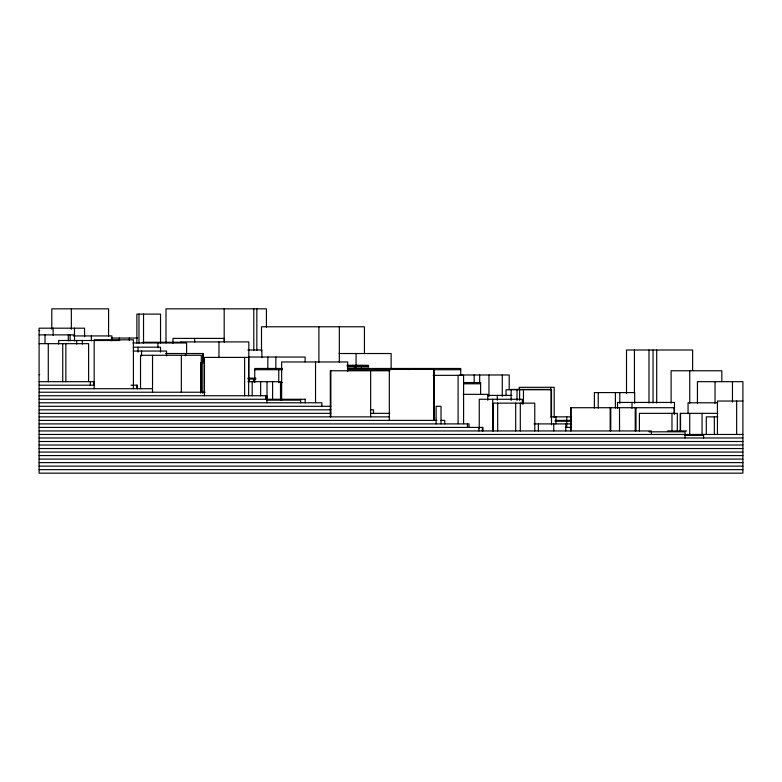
<?xml version="1.0" encoding="UTF-8"?>
<svg xmlns="http://www.w3.org/2000/svg" width="782" height="782" viewBox="0 0 782 782"><rect width="100%" height="100%" fill="white"/><g stroke="black" fill="none" stroke-linecap="round" stroke-linejoin="round"><path stroke-width="1.17" d="M39.1 330.649L39.735 330.649M39.1 334.872L74.534 334.872M73.322 335.928L111.914 335.928L111.914 340.757M111.21 338.039L137.554 338.039M119.773 340.502L58.66 340.502L58.66 344.129M180.73 341.91L248.823 341.91L248.823 378.156M142.295 342.262L180.896 342.262M132.95 342.966L186.595 342.966L186.595 353.933M39.1 343.669L88.62 343.669L88.62 381.675M133.233 347.188L160.505 347.188L160.505 352.076M247.826 350.004L261.862 350.004L261.862 357.315M133.184 351.059L166.546 351.059L166.546 355.918M165.598 353.523L203.173 353.523L203.173 362.907M339.105 353.523L391.117 353.523L391.117 368.136M248.559 357.042L305.146 357.042L305.146 361.91M204.19 362.672L200.593 362.672L200.593 393.063M347.042 365.311L368.214 365.311L368.214 366.895M347.267 365.839L368.537 365.839L368.537 366.895L347.179 366.895M282.38 368.478L254.746 368.478L254.746 382.554M347.501 368.478L460.735 368.478L460.735 375.546M254.746 369.71L282.37 369.71M347.814 369.71L389.563 369.71M433.951 369.71L460.735 369.71M389.964 370.766L330.317 370.766L330.317 416.865M39.1 374.637L39.735 374.637M459.63 374.989L509.209 374.989L509.209 389.348M433.15 375.34L463.589 375.34L463.589 423.688M247.865 378.156L255.88 378.156M247.953 379.035L255.782 379.035M39.1 381.675L94.221 381.675M247.953 381.675L280.503 381.675L280.503 399.27M279.966 382.554L282.37 382.554M463.511 382.554L480.617 382.554L480.617 394.294M463.511 383.786L480.617 383.786M39.1 385.194L94.182 385.194M131.063 385.194L137.349 385.194L137.349 388.713M39.1 388.713L152.529 388.713M39.1 392.232L205.07 392.232M463.198 394.343L487.763 394.343L487.763 400.247M487.577 395.399L511.917 395.399M39.1 395.751L266.887 395.751L266.887 402.789M265.636 396.63L266.887 396.63M39.1 399.27L305.215 399.27M266.887 400.149L300.591 400.149M742.9 401.029L717.436 401.029L717.436 434.46M39.1 402.789L321.852 402.789L321.852 406.308M717.827 402.789L688.052 402.789L688.052 413.756M39.1 406.308L330.854 406.308M674.543 407.715L570.616 407.715L570.616 430.814M39.1 409.827L330.854 409.827M370.658 409.827L373.503 409.827L373.503 413.346M39.1 413.346L330.854 413.346M370.658 413.346L389.768 413.346M717.827 413.346L680.272 413.346L680.272 430.941M39.1 416.865L389.328 416.865M433.472 416.865L434.509 416.865L434.509 420.384M551.163 416.865L571.583 416.865M717.905 416.865L706.302 416.865L706.302 434.46M39.1 420.384L436.796 420.384M441.019 420.384L444.753 420.384L444.753 423.903M555.103 420.384L571.583 420.384M555.103 421.263L571.583 421.263M39.1 423.903L469.024 423.903L469.024 427.422M534.008 423.903L571.583 423.903M39.1 427.422L482.983 427.422L482.983 430.941M565.376 427.422L571.534 427.422M39.1 430.941L651.406 430.941L651.406 434.46M667.564 430.941L686.674 430.941M648.962 431.82L685.042 431.82L685.042 437.979M39.1 434.46L742.9 434.46M684.338 435.339L703.575 435.339M39.1 437.979L742.9 437.979M39.1 441.498L742.9 441.498M39.1 445.017L742.9 445.017M39.1 448.536L742.9 448.536M39.1 452.055L742.9 452.055M39.1 455.574L742.9 455.574M39.1 459.093L742.9 459.093M39.1 462.612L742.9 462.612M39.1 466.131L742.9 466.131M39.1 469.65L742.9 469.65M736.654 401.029L736.654 434.46M732.46 381.675L732.46 402.065M721.835 381.577L721.835 370.766L671.112 370.766L671.112 403.209M715.041 381.675L715.041 403.268M714.347 416.865L714.347 434.46M703.575 434.46L703.575 437.979M702.06 413.346L702.06 434.46M697.446 403.268L697.446 381.675L742.9 381.675L742.9 473.169L39.1 473.169L39.1 328.186L84.564 328.186L84.564 336.719M692.637 370.512L692.637 350.004L626.499 350.004L626.499 393.434M689.744 370.766L689.744 403.209M689.724 413.346L689.724 434.46M680.536 413.346L680.536 430.941M677.329 430.941L677.329 413.346L639.402 413.346L639.402 430.941M674.465 414.294L674.465 402.437L617.516 402.437L617.516 408.37M674.104 407.715L674.104 413.795M671.973 413.346L671.973 430.941M656.694 350.004L656.694 403.092M653.048 350.004L653.048 403.092M648.982 350.004L648.982 403.092M635.766 407.715L635.766 430.814M635.629 407.715L635.629 430.814M635.238 407.715L635.238 430.814M634.671 403.356L634.671 392.584L594.379 392.584L594.379 408.136M634.437 350.004L634.437 393.434M631.993 402.437L631.993 408.37M619.803 392.584L619.803 403.356M619.52 407.715L619.52 430.814M615.385 392.584L615.385 408.136M610.771 407.715L610.771 430.814M610.175 407.715L610.175 430.814M598.23 392.584L598.23 408.136M571.104 407.715L571.104 430.814M566.735 416.865L566.735 420.384M566.735 421.263L566.735 427.422M565.797 423.903L565.797 430.941M555.934 416.865L555.934 423.903M554.184 417.608L554.184 387.305L519.238 387.305L519.238 389.729M553.744 423.903L553.744 430.941M551.506 424.724L551.506 389.416L511.115 389.416L511.115 400.374M551.408 417.617L551.408 389.768L506.032 389.768L506.032 395.819M551.193 389.768L551.193 417.617M550.704 387.305L550.704 389.729M538.387 423.903L538.387 430.941M534.771 430.941L534.771 403.141L493.442 403.141L493.442 430.941M523.451 389.416L523.451 404.02M522.278 404.138L522.278 399.27L479.258 399.27L479.258 428.507M520.304 403.141L520.304 430.941M519.619 389.416L519.619 400.374M517.019 389.416L517.019 400.374M515.69 403.141L515.69 430.941M502.288 374.989L502.288 396.523M497.684 403.141L497.684 430.941M497.313 395.399L497.313 400.14M492.709 399.27L492.709 430.941M488.965 374.989L488.965 396.523M482.338 427.422L482.338 430.941M479.669 374.989L479.669 383.366M478.926 427.422L478.926 430.941M474.175 374.989L474.175 383.366M467.46 423.903L467.46 427.422M458.096 375.34L458.096 423.688M441.019 423.903L441.019 406.308L436.121 406.308L436.121 423.903M433.99 420.384L433.99 369.358L389.328 369.358L389.328 420.384M433.834 369.358L433.834 420.384M408.38 368.478L408.38 369.71M377.804 368.478L377.804 369.71M370.658 370.766L370.658 416.865M364.725 368.478L364.725 369.71M364.441 353.601L364.441 326.778L261.501 326.778L261.501 351.167M362.975 365.311L362.975 365.839M361.489 365.839L361.489 366.895M361.157 365.311L361.157 366.895M357.745 365.311L357.745 365.839M356.084 353.523L356.084 368.136M355.918 365.311L355.918 365.839M354.432 365.839L354.432 366.895M354.099 365.311L354.099 366.895M352.506 365.311L352.506 365.839M350.688 365.311L350.688 365.839M348.86 365.311L348.86 365.839M347.677 371.528L347.677 361.968L281.647 361.968L281.647 400.198M339.329 326.778L339.329 362.134M330.854 370.766L330.854 416.865M318.89 326.778L318.89 362.134M315.537 361.968L315.537 402.593M305.156 399.27L305.215 402.789M300.591 399.27L300.591 402.789M280.66 385.194L280.66 400.443M278.763 368.478L278.763 382.554M275.841 357.042L275.841 369.221M272.615 381.675L272.615 399.27M267.825 357.042L267.825 369.221M267.014 381.675L267.014 399.27M266.427 327.081L266.427 308.831L165.999 308.831L165.999 342.897M265.636 395.751L265.636 399.27M260.641 381.675L260.641 395.751M256.838 308.831L256.838 350.199M253.798 308.831L253.798 350.199M253.563 379.035L253.563 381.675M252.185 381.675L252.185 395.751M249.311 379.035L249.311 381.675M248.647 395.751L248.647 357.394L204.454 357.394L204.454 395.751M244.619 357.394L244.619 395.751M224.356 342.008L224.356 338.391L173.008 338.391L173.008 343.21M224.18 308.831L224.18 341.685M218.97 341.91L218.97 357.618M202.802 364.08L202.802 393.317M202.753 353.523L202.753 362.907M201.297 392.232L201.297 355.282L140.516 355.282L140.516 388.654M194.689 338.391L194.689 342.008M185.471 353.523L185.471 355.869M181.336 355.282L181.336 392.232M160.535 343.112L160.535 314.11L136.879 314.11L136.879 343.112M157.886 342.966L157.886 347.834M152.529 355.282L152.529 392.232M143.536 314.11L143.536 343.112M141.532 351.059L141.532 355.918M138.981 314.11L138.981 343.112M138.023 347.188L138.023 352.076M136.918 385.194L136.918 388.713M133.419 388.713L133.419 339.799L94.182 339.799L94.182 388.713M129.323 338.039L129.323 340.463M119.284 338.039L119.284 340.463M108.581 336.416L108.581 308.831L51.788 308.831L51.788 329.222M93.644 381.675L93.644 385.194M91.328 335.928L91.328 340.757M90.341 381.675L90.341 385.194M82.325 340.502L82.325 344.129M76.724 340.502L76.724 344.129M74.486 328.186L74.534 340.874M71.338 308.831L71.338 329.222M70.087 334.872L70.087 340.874M68.269 334.872L68.269 340.874M65.864 343.669L65.864 381.675M62.746 343.669L62.746 381.675M53.147 328.186L53.147 335.498M48.279 343.669L48.279 381.675M45.024 334.872L45.024 343.269"/></g></svg>
